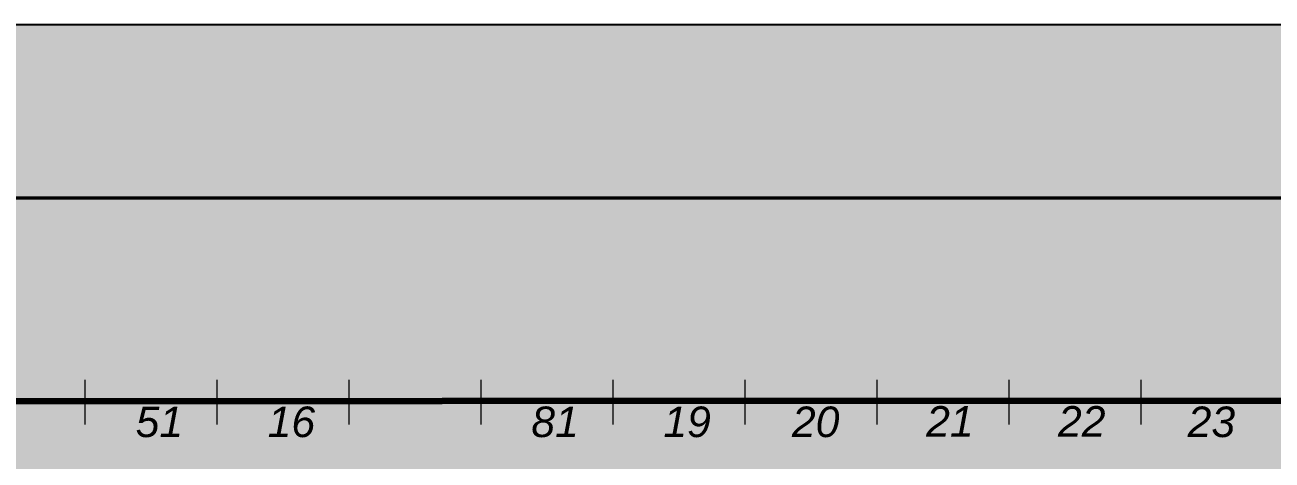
# Model space of a CAD drawing. Header units: millimetres. Extents: x 0 to 590, y 2 to 420.
# Drawn here: x 240.7 to 381.6, y 371 to 420.2 of the extents above; entities that cross this region are included whole.
import ezdxf
from ezdxf.xclip import XClip

# ---------------------------------------------------------------- set-up
doc = ezdxf.new("R2010")
doc.units = ezdxf.units.MM
doc.header["$MEASUREMENT"] = 0
doc.layers.get('0').update_dxf_attribs({"linetype": 'CONTINUOUS'})
doc.styles.add('Arial$201', font='ariali.ttf', dxfattribs={"oblique": 15, "height": 2.373684})

# ---------------------------------------------------------------- blocks, each defined once
blk = doc.blocks.new('MF28FC3F0')
at = {"true_color": 0xffffff}
for points in [[(0, 420.2), (0, 2.21), (590.35, 2.21), (590.35, 420.2)], [(0, 420.2), (0, 2.44), (590.35, 2.44), (590.35, 420.2)]]:
    blk.add_hatch(color=0, dxfattribs=at).paths.add_polyline_path(points)
blk = doc.blocks.new('MF28FC4B0')
at = {"color": 0, "linetype": 'Continuous', "lineweight": 50, "true_color": 0x000007}
blk.add_lwpolyline([(4.84, 400.61), (585.74, 400.64), (585.74, 400.64)], dxfattribs=at)

msp = doc.modelspace()

# ---------------------------------------------------------------- hatches: boundary and pattern name
at = {"true_color": 0x000007}
h = msp.add_hatch(color=0, dxfattribs=at)
h.paths.add_polyline_path([(238.63, 373.62), (239.08, 375.81), (239.08, 375.81), (239.06, 375.79), (239.03, 375.77), (239.01, 375.75), (238.98, 375.74), (238.95, 375.72), (238.93, 375.7), (238.9, 375.68), (238.87, 375.67), (238.83, 375.65), (238.8, 375.63), (238.77, 375.62), (238.74, 375.6), (238.7, 375.59), (238.66, 375.57), (238.63, 375.55), (238.59, 375.54), (238.55, 375.52), (238.51, 375.51), (238.47, 375.5), (238.43, 375.48), (238.39, 375.47), (238.34, 375.46), (238.3, 375.44), (238.26, 375.43), (238.26, 375.43), (238.32, 375.76), (238.32, 375.76), (238.34, 375.77), (238.37, 375.78), (238.39, 375.79), (238.41, 375.8), (238.43, 375.8), (238.46, 375.81), (238.48, 375.83), (238.5, 375.84), (238.52, 375.85), (238.54, 375.86), (238.56, 375.87), (238.59, 375.88), (238.61, 375.89), (238.63, 375.91), (238.65, 375.92), (238.67, 375.93), (238.69, 375.94), (238.72, 375.96), (238.74, 375.97), (238.76, 375.98), (238.78, 376), (238.8, 376.01), (238.83, 376.03), (238.85, 376.04), (238.85, 376.04), (238.87, 376.05), (238.89, 376.07), (238.91, 376.08), (238.93, 376.1), (238.95, 376.11), (238.97, 376.12), (238.98, 376.14), (239, 376.15), (239.02, 376.16), (239.04, 376.17), (239.05, 376.19), (239.07, 376.2), (239.09, 376.21), (239.1, 376.22), (239.12, 376.24), (239.13, 376.25), (239.15, 376.26), (239.16, 376.27), (239.18, 376.28), (239.19, 376.29), (239.21, 376.3), (239.22, 376.31), (239.23, 376.33), (239.24, 376.34), (239.25, 376.34), (239.26, 376.35), (239.26, 376.36), (239.27, 376.36), (239.27, 376.37), (239.28, 376.38), (239.29, 376.38), (239.29, 376.39), (239.3, 376.4), (239.31, 376.41), (239.31, 376.41), (239.32, 376.42), (239.32, 376.43), (239.33, 376.44), (239.34, 376.45), (239.34, 376.46), (239.35, 376.47), (239.36, 376.47), (239.36, 376.48), (239.37, 376.49), (239.37, 376.5), (239.38, 376.51), (239.39, 376.52), (239.39, 376.53), (239.59, 376.53), (238.98, 373.62), (238.63, 373.62), (238.98, 373.62)])
h.paths.add_polyline_path([(243.48, 373.62), (243.62, 374.36), (242.44, 374.36), (242.52, 374.72), (244.13, 376.52), (244.43, 376.52), (244.05, 374.67), (244.45, 374.67), (244.38, 374.36), (243.99, 374.36), (243.82, 373.62), (243.48, 373.62), (243.82, 373.62)])
h.paths.add_polyline_path([(243.69, 374.67), (243.94, 375.89), (242.87, 374.67), (243.69, 374.67), (242.87, 374.67)])
h = msp.add_hatch(color=0, dxfattribs=at)
h.paths.add_polyline_path([(283.36, 373.62), (283.82, 375.81), (283.82, 375.81), (283.79, 375.79), (283.77, 375.77), (283.74, 375.75), (283.71, 375.74), (283.68, 375.72), (283.65, 375.7), (283.62, 375.68), (283.59, 375.67), (283.56, 375.65), (283.53, 375.63), (283.49, 375.62), (283.46, 375.6), (283.42, 375.59), (283.39, 375.57), (283.35, 375.55), (283.31, 375.54), (283.27, 375.52), (283.23, 375.51), (283.19, 375.5), (283.15, 375.48), (283.11, 375.47), (283.07, 375.46), (283.02, 375.44), (282.98, 375.43), (282.98, 375.43), (283.04, 375.76), (283.04, 375.76), (283.06, 375.77), (283.09, 375.78), (283.11, 375.79), (283.13, 375.8), (283.15, 375.8), (283.18, 375.81), (283.2, 375.83), (283.22, 375.84), (283.24, 375.85), (283.26, 375.86), (283.28, 375.87), (283.31, 375.88), (283.33, 375.89), (283.35, 375.91), (283.37, 375.92), (283.39, 375.93), (283.41, 375.94), (283.44, 375.96), (283.46, 375.97), (283.48, 375.98), (283.5, 376), (283.52, 376.01), (283.55, 376.03), (283.57, 376.04), (283.57, 376.04), (283.59, 376.05), (283.61, 376.07), (283.63, 376.08), (283.65, 376.1), (283.67, 376.11), (283.69, 376.12), (283.71, 376.14), (283.73, 376.15), (283.75, 376.16), (283.76, 376.17), (283.78, 376.19), (283.8, 376.2), (283.81, 376.21), (283.83, 376.22), (283.84, 376.24), (283.86, 376.25), (283.87, 376.26), (283.89, 376.27), (283.9, 376.28), (283.91, 376.29), (283.93, 376.3), (283.94, 376.31), (283.95, 376.33), (283.96, 376.34), (283.97, 376.34), (283.98, 376.35), (283.98, 376.36), (283.99, 376.36), (284, 376.37), (284, 376.38), (284.01, 376.38), (284.01, 376.39), (284.02, 376.4), (284.03, 376.41), (284.03, 376.41), (284.04, 376.42), (284.04, 376.43), (284.05, 376.44), (284.06, 376.45), (284.06, 376.46), (284.07, 376.47), (284.08, 376.47), (284.08, 376.48), (284.09, 376.49), (284.09, 376.5), (284.1, 376.51), (284.11, 376.52), (284.11, 376.53), (284.31, 376.53), (283.72, 373.62), (283.36, 373.62), (283.72, 373.62)])
h.paths.add_polyline_path([(287.57, 373.62), (287.57, 373.62), (287.57, 373.64), (287.58, 373.67), (287.58, 373.69), (287.59, 373.72), (287.6, 373.75), (287.6, 373.77), (287.61, 373.8), (287.61, 373.83), (287.62, 373.86), (287.63, 373.88), (287.64, 373.91), (287.64, 373.94), (287.65, 373.97), (287.66, 374), (287.67, 374.03), (287.68, 374.06), (287.69, 374.09), (287.7, 374.13), (287.71, 374.16), (287.72, 374.19), (287.73, 374.22), (287.74, 374.26), (287.76, 374.29), (287.77, 374.33), (287.77, 374.33), (287.78, 374.37), (287.8, 374.41), (287.82, 374.45), (287.84, 374.49), (287.85, 374.53), (287.87, 374.57), (287.89, 374.62), (287.91, 374.66), (287.92, 374.7), (287.94, 374.74), (287.96, 374.78), (287.98, 374.82), (288, 374.86), (288.02, 374.9), (288.04, 374.94), (288.06, 374.99), (288.08, 375.03), (288.11, 375.07), (288.13, 375.11), (288.15, 375.15), (288.17, 375.19), (288.2, 375.23), (288.22, 375.27), (288.25, 375.31), (288.27, 375.35), (288.3, 375.39), (288.32, 375.43), (288.35, 375.47), (288.37, 375.51), (288.4, 375.54), (288.43, 375.58), (288.45, 375.62), (288.48, 375.65), (288.51, 375.69), (288.54, 375.72), (288.56, 375.76), (288.59, 375.79), (288.62, 375.83), (288.65, 375.86), (288.68, 375.9), (288.71, 375.93), (288.74, 375.96), (288.77, 376), (288.8, 376.03), (288.83, 376.06), (288.86, 376.09), (288.89, 376.12), (288.92, 376.15), (287.47, 376.15), (287.54, 376.48), (289.38, 376.48), (289.32, 376.15), (289.32, 376.15), (289.28, 376.12), (289.24, 376.08), (289.2, 376.05), (289.16, 376.01), (289.13, 375.97), (289.09, 375.93), (289.05, 375.89), (289.02, 375.85), (288.98, 375.81), (288.95, 375.76), (288.91, 375.72), (288.88, 375.68), (288.85, 375.63), (288.81, 375.58), (288.78, 375.54), (288.75, 375.49), (288.71, 375.44), (288.68, 375.39), (288.65, 375.34), (288.62, 375.29), (288.59, 375.24), (288.55, 375.19), (288.52, 375.14), (288.49, 375.08), (288.49, 375.08), (288.46, 375.02), (288.43, 374.96), (288.4, 374.9), (288.37, 374.84), (288.34, 374.78), (288.31, 374.71), (288.28, 374.65), (288.26, 374.59), (288.23, 374.53), (288.21, 374.47), (288.18, 374.41), (288.16, 374.35), (288.14, 374.28), (288.12, 374.22), (288.09, 374.16), (288.08, 374.1), (288.06, 374.04), (288.04, 373.98), (288.02, 373.92), (288.01, 373.86), (287.99, 373.8), (287.98, 373.74), (287.96, 373.68), (287.95, 373.62)])
h.paths.add_polyline_path([(287.57, 373.62), (287.95, 373.62)])

# ---------------------------------------------------------------- linework, layer by layer
at = {"color": 0, "linetype": 'Continuous', "lineweight": 20, "true_color": 0x000007}
for points in [[(247.41, 380.06), (247.41, 375), (247.41, 375)], [(262.33, 380.06), (262.33, 375), (262.33, 375)], [(277.25, 380.06), (277.25, 375), (277.25, 375)], [(292.18, 380.06), (292.18, 375), (292.18, 375)], [(307.1, 380.06), (307.1, 375), (307.1, 375)], [(322.02, 380.06), (322.02, 375), (322.02, 375)], [(336.93, 380.06), (336.93, 375), (336.93, 375)], [(351.85, 380.06), (351.85, 375), (351.85, 375)], [(366.74, 380.06), (366.74, 375), (366.74, 375)], [(366.77, 380.06), (366.77, 375), (366.77, 375)]]:
    msp.add_lwpolyline(points, dxfattribs=at)
at = {"color": 0, "linetype": 'Continuous', "lineweight": 100, "true_color": 0x000007}
msp.add_lwpolyline([(189.91, 377.65), (483.54, 377.75), (483.54, 377.75)], dxfattribs=at)

# ---------------------------------------------------------------- block references
at = {"color": 0, "true_color": 0xffffff}
ref = msp.add_blockref('MF28FC3F0', (0, 0), dxfattribs=at)
XClip(ref).set_block_clipping_path([(0, 2.1075862069), (590.3875862069, 420.2)])
ref = msp.add_blockref('MF28FC4B0', (0, 0), dxfattribs=at)
XClip(ref).set_block_clipping_path([(0, 2.3710344828), (590.3875862069, 420.2)])

# ---------------------------------------------------------------- texts
at = {"color": 0, "true_color": 0x000007, "style": 'Arial$201'}
for s, p in [('51', (253.16, 373.57)), ('16', (268.08, 373.57)), ('81', (297.88, 373.57)), ('19', (312.8, 373.57)), ('20', (327.33, 373.57)), ('21', (342.5, 373.62)), ('22', (357.4, 373.62)), ('23', (372.05, 373.57))]:
    msp.add_text(s, height=3.453, dxfattribs=at).set_placement(p)

doc.saveas('drawing.dxf')
